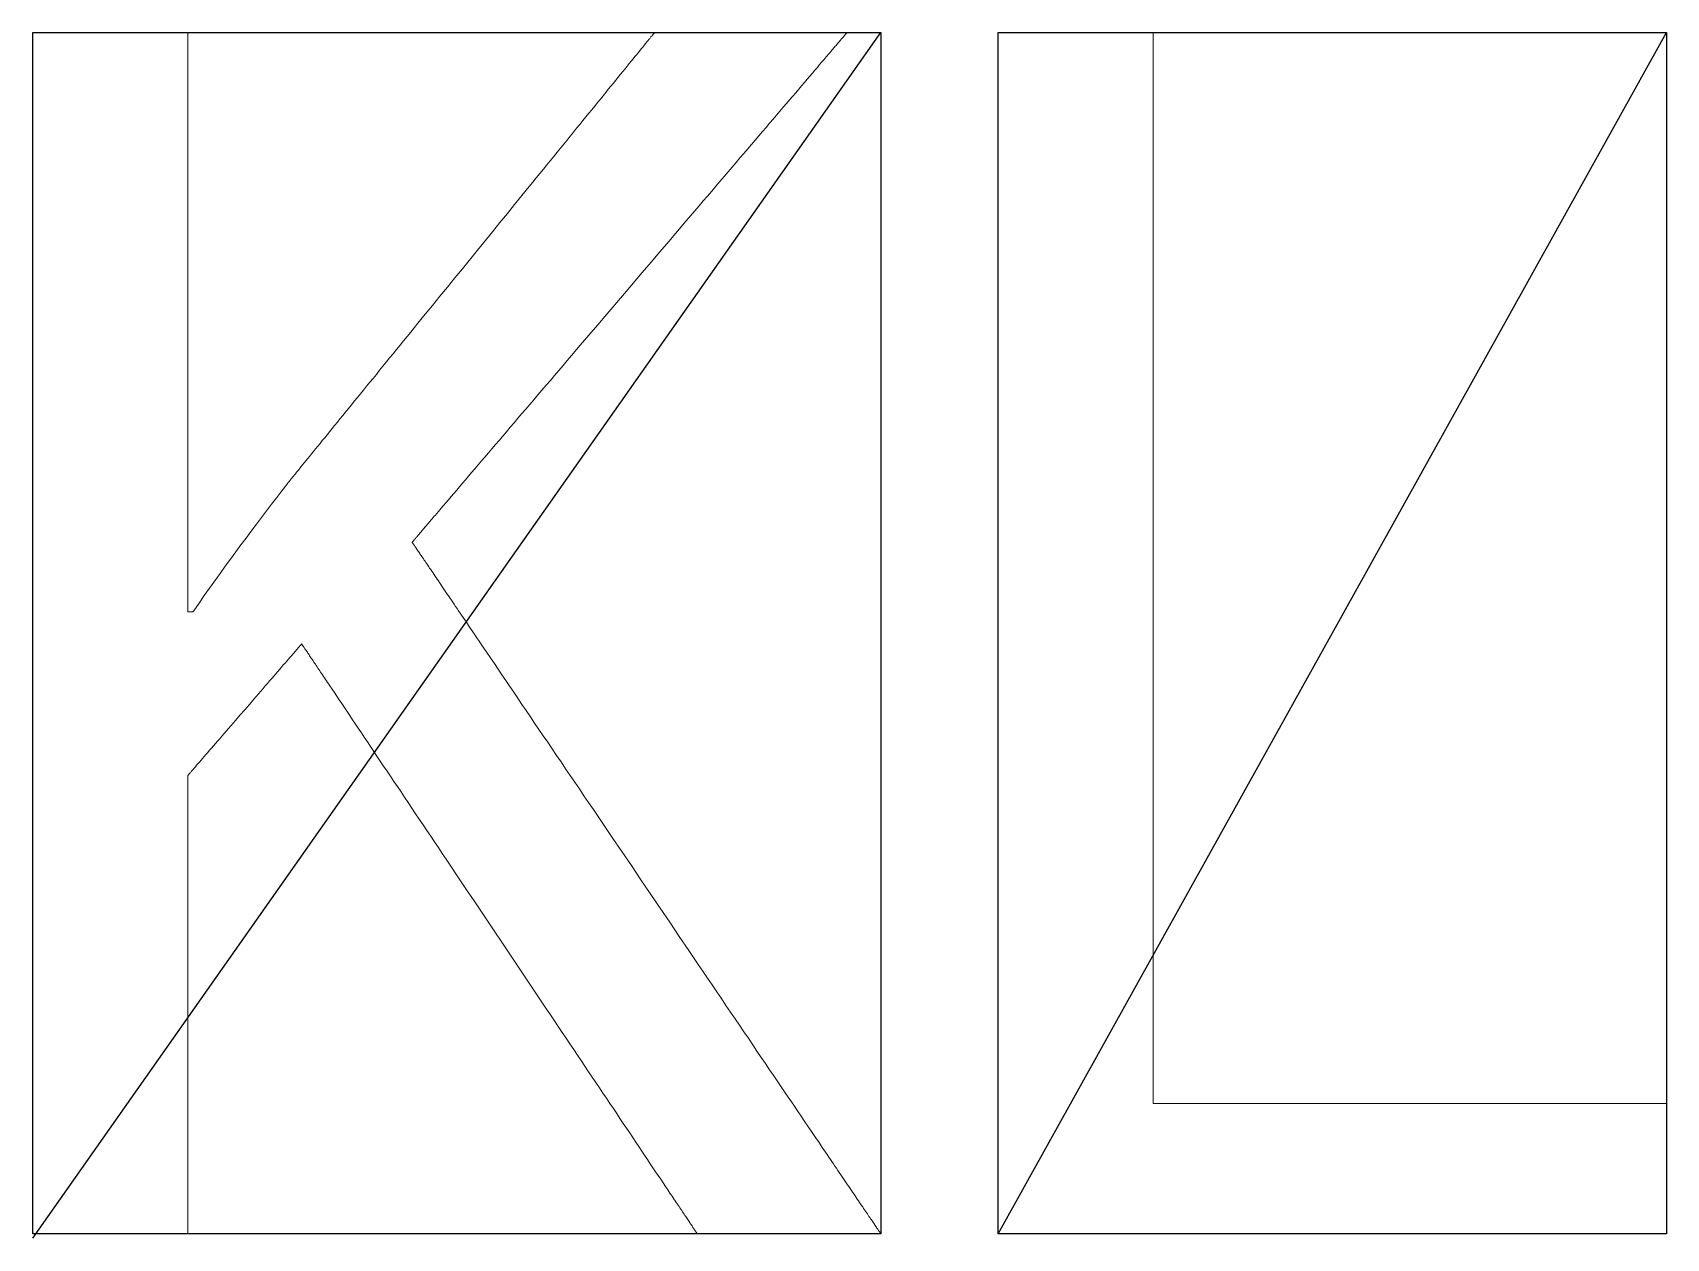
# Model space of a CAD drawing. Header units: millimetres. Extents: x 0 to 125, y 0 to 142.
# Drawn here: x 49.47 to 64.43, y 90.89 to 101.93 of the extents above; entities that cross this region are included whole.
import ezdxf

# ---------------------------------------------------------------- set-up
doc = ezdxf.new("R2010")
doc.units = ezdxf.units.MM
doc.header["$MEASUREMENT"] = 0
doc.layers.add('Layer 1', color=7, linetype='Continuous')

msp = doc.modelspace()

# ---------------------------------------------------------------- linework, layer by layer
for p, q in [((49.466, 90.886), (57.234, 101.929)), ((58.311, 90.928), (64.431, 101.929))]:
    msp.add_line(p, q)
for points in [[(57.234, 90.928), (49.466, 90.928), (49.466, 101.929), (57.234, 101.929)], [(58.311, 101.929), (64.431, 101.929), (64.431, 90.928), (58.311, 90.928)]]:
    msp.add_lwpolyline(points, close=True)
at = {"layer": 'Layer 1', "lineweight": 0}
msp.add_lwpolyline([(49.466, 101.929), (49.466, 101.929), (49.467, 101.929), (49.468, 101.929), (49.469, 101.929), (49.471, 101.929), (49.473, 101.929), (49.475, 101.929), (49.478, 101.929), (49.481, 101.929), (49.485, 101.929), (49.489, 101.929), (49.493, 101.929), (49.498, 101.929), (49.502, 101.929), (49.508, 101.929), (49.513, 101.929), (49.525, 101.929), (49.538, 101.929), (49.553, 101.929), (49.568, 101.929), (49.584, 101.929), (49.602, 101.929), (49.621, 101.929), (49.64, 101.929), (49.66, 101.929), (49.682, 101.929), (49.704, 101.929), (49.726, 101.929), (49.75, 101.929), (49.774, 101.929), (49.799, 101.929), (49.824, 101.929), (49.85, 101.929), (49.877, 101.929), (49.903, 101.929), (49.931, 101.929), (49.958, 101.929), (49.986, 101.929), (50.043, 101.929), (50.101, 101.929), (50.159, 101.929), (50.275, 101.929), (50.333, 101.929), (50.389, 101.929), (50.417, 101.929), (50.444, 101.929), (50.471, 101.929), (50.498, 101.929), (50.524, 101.929), (50.549, 101.929), (50.574, 101.929), (50.598, 101.929), (50.622, 101.929), (50.645, 101.929), (50.667, 101.929), (50.688, 101.929), (50.709, 101.929), (50.728, 101.929), (50.747, 101.929), (50.765, 101.929), (50.781, 101.929), (50.797, 101.929), (50.811, 101.929), (50.825, 101.929), (50.837, 101.929), (50.842, 101.929), (50.848, 101.929), (50.853, 101.929), (50.857, 101.929), (50.862, 101.929), (50.866, 101.929), (50.869, 101.929), (50.873, 101.929), (50.875, 101.929), (50.878, 101.929), (50.88, 101.929), (50.882, 101.929), (50.884, 101.929), (50.885, 101.929), (50.885, 101.929), (50.886, 101.929), (50.886, 101.928), (50.886, 101.928), (50.886, 101.927), (50.886, 101.926), (50.886, 101.925), (50.886, 101.923), (50.886, 101.921), (50.886, 101.918), (50.886, 101.916), (50.886, 101.912), (50.886, 101.909), (50.886, 101.905), (50.886, 101.901), (50.886, 101.896), (50.886, 101.891), (50.886, 101.886), (50.886, 101.88), (50.886, 101.874), (50.886, 101.868), (50.886, 101.861), (50.886, 101.855), (50.886, 101.847), (50.886, 101.84), (50.886, 101.832), (50.886, 101.824), (50.886, 101.815), (50.886, 101.797), (50.886, 101.778), (50.886, 101.758), (50.886, 101.737), (50.886, 101.714), (50.886, 101.69), (50.886, 101.665), (50.886, 101.64), (50.886, 101.613), (50.886, 101.585), (50.886, 101.556), (50.886, 101.525), (50.886, 101.494), (50.886, 101.462), (50.886, 101.43), (50.886, 101.396), (50.886, 101.361), (50.886, 101.325), (50.886, 101.289), (50.886, 101.251), (50.886, 101.213), (50.886, 101.174), (50.886, 101.134), (50.886, 101.094), (50.886, 101.053), (50.886, 101.011), (50.886, 100.968), (50.886, 100.925), (50.886, 100.881), (50.886, 100.836), (50.886, 100.791), (50.886, 100.745), (50.886, 100.698), (50.886, 100.651), (50.886, 100.604), (50.886, 100.556), (50.886, 100.507), (50.886, 100.458), (50.886, 100.409), (50.886, 100.359), (50.886, 100.308), (50.886, 100.258), (50.886, 100.206), (50.886, 100.155), (50.886, 100.103), (50.886, 99.999), (50.886, 99.893), (50.886, 99.786), (50.886, 99.679), (50.886, 99.571), (50.886, 99.463), (50.886, 99.028), (50.886, 98.92), (50.886, 98.812), (50.886, 98.705), (50.886, 98.599), (50.886, 98.494), (50.886, 98.442), (50.886, 98.391), (50.886, 98.339), (50.886, 98.288), (50.886, 98.237), (50.886, 98.187), (50.886, 98.137), (50.886, 98.088), (50.886, 98.039), (50.886, 97.99), (50.886, 97.942), (50.886, 97.895), (50.886, 97.848), (50.886, 97.802), (50.886, 97.756), (50.886, 97.711), (50.886, 97.666), (50.886, 97.622), (50.886, 97.579), (50.886, 97.536), (50.886, 97.494), (50.886, 97.453), (50.886, 97.413), (50.886, 97.373), (50.886, 97.334), (50.886, 97.296), (50.886, 97.259), (50.886, 97.223), (50.886, 97.187), (50.886, 97.152), (50.886, 97.119), (50.886, 97.086), (50.886, 97.054), (50.886, 97.023), (50.886, 96.993), (50.886, 96.964), (50.886, 96.936), (50.886, 96.91), (50.886, 96.884), (50.886, 96.859), (50.886, 96.836), (50.886, 96.813), (50.886, 96.792), (50.886, 96.772), (50.886, 96.753), (50.886, 96.735), (50.886, 96.727), (50.886, 96.719), (50.886, 96.711), (50.886, 96.703), (50.886, 96.696), (50.886, 96.69), (50.886, 96.683), (50.886, 96.677), (50.886, 96.671), (50.886, 96.666), (50.886, 96.66), (50.886, 96.656), (50.886, 96.651), (50.886, 96.647), (50.886, 96.643), (50.886, 96.64), (50.886, 96.636), (50.886, 96.634), (50.886, 96.631), (50.886, 96.629), (50.886, 96.628), (50.886, 96.626), (50.886, 96.625), (50.886, 96.625), (50.886, 96.624), (50.886, 96.624), (50.886, 96.624), (50.887, 96.624), (50.888, 96.624), (50.89, 96.624), (50.893, 96.624), (50.896, 96.624), (50.903, 96.624), (50.919, 96.624), (50.923, 96.624), (50.926, 96.624), (50.929, 96.624), (50.931, 96.624), (50.933, 96.624), (50.934, 96.624), (50.935, 96.624), (50.935, 96.624), (50.935, 96.624), (50.935, 96.624), (50.935, 96.625), (50.936, 96.626), (50.942, 96.634), (50.99, 96.704), (51.038, 96.772), (51.086, 96.84), (51.134, 96.908), (51.182, 96.975), (51.23, 97.041), (51.278, 97.107), (51.326, 97.172), (51.373, 97.236), (51.421, 97.3), (51.468, 97.364), (51.515, 97.427), (51.562, 97.489), (51.609, 97.55), (51.655, 97.611), (51.702, 97.672), (51.747, 97.732), (51.793, 97.791), (51.799, 97.798), (51.8, 97.799), (51.8, 97.799), (51.8, 97.799), (51.8, 97.8), (51.801, 97.8), (51.801, 97.801), (51.802, 97.803), (51.803, 97.804), (51.805, 97.806), (51.807, 97.808), (51.808, 97.81), (51.811, 97.813), (51.813, 97.816), (51.815, 97.819), (51.818, 97.822), (51.821, 97.826), (51.824, 97.83), (51.828, 97.834), (51.831, 97.838), (51.835, 97.843), (51.839, 97.848), (51.843, 97.853), (51.848, 97.859), (51.853, 97.864), (51.857, 97.87), (51.862, 97.876), (51.868, 97.883), (51.873, 97.889), (51.884, 97.904), (51.897, 97.919), (51.91, 97.934), (51.923, 97.951), (51.938, 97.969), (51.953, 97.988), (51.969, 98.007), (51.985, 98.027), (52.002, 98.048), (52.02, 98.07), (52.039, 98.093), (52.058, 98.117), (52.078, 98.141), (52.098, 98.166), (52.119, 98.192), (52.141, 98.218), (52.163, 98.245), (52.185, 98.273), (52.209, 98.302), (52.232, 98.331), (52.257, 98.361), (52.281, 98.391), (52.307, 98.422), (52.332, 98.454), (52.359, 98.486), (52.385, 98.519), (52.412, 98.552), (52.44, 98.586), (52.468, 98.62), (52.496, 98.655), (52.525, 98.69), (52.554, 98.726), (52.584, 98.762), (52.614, 98.799), (52.644, 98.836), (52.674, 98.873), (52.705, 98.911), (52.736, 98.95), (52.768, 98.988), (52.799, 99.027), (52.831, 99.066), (52.863, 99.106), (52.896, 99.146), (52.929, 99.186), (52.961, 99.226), (52.994, 99.267), (53.061, 99.349), (53.128, 99.431), (53.196, 99.515), (53.265, 99.598), (53.333, 99.683), (53.402, 99.767), (53.54, 99.937), (53.677, 100.105), (53.746, 100.189), (53.814, 100.273), (53.881, 100.356), (53.948, 100.438), (54.014, 100.519), (54.047, 100.559), (54.079, 100.599), (54.112, 100.639), (54.144, 100.678), (54.176, 100.718), (54.207, 100.756), (54.239, 100.795), (54.27, 100.833), (54.3, 100.871), (54.331, 100.908), (54.361, 100.945), (54.39, 100.981), (54.42, 101.017), (54.449, 101.053), (54.477, 101.088), (54.505, 101.123), (54.533, 101.157), (54.561, 101.19), (54.588, 101.223), (54.614, 101.256), (54.64, 101.288), (54.666, 101.319), (54.691, 101.35), (54.715, 101.38), (54.739, 101.41), (54.763, 101.439), (54.786, 101.467), (54.808, 101.494), (54.83, 101.521), (54.851, 101.547), (54.872, 101.573), (54.892, 101.598), (54.912, 101.622), (54.931, 101.645), (54.949, 101.667), (54.966, 101.689), (54.983, 101.709), (55, 101.729), (55.015, 101.748), (55.03, 101.767), (55.044, 101.784), (55.057, 101.8), (55.07, 101.816), (55.082, 101.831), (55.093, 101.844), (55.098, 101.851), (55.103, 101.857), (55.108, 101.863), (55.113, 101.869), (55.117, 101.874), (55.122, 101.879), (55.126, 101.884), (55.129, 101.889), (55.133, 101.893), (55.137, 101.898), (55.14, 101.902), (55.143, 101.905), (55.146, 101.909), (55.148, 101.912), (55.15, 101.915), (55.153, 101.917), (55.155, 101.92), (55.156, 101.922), (55.158, 101.924), (55.159, 101.925), (55.16, 101.926), (55.161, 101.927), (55.161, 101.928), (55.162, 101.928), (55.162, 101.929), (55.162, 101.929), (55.163, 101.929), (55.165, 101.929), (55.167, 101.929), (55.169, 101.929), (55.172, 101.929), (55.175, 101.929), (55.179, 101.929), (55.183, 101.929), (55.188, 101.929), (55.193, 101.929), (55.198, 101.929), (55.204, 101.929), (55.211, 101.929), (55.217, 101.929), (55.224, 101.929), (55.232, 101.929), (55.24, 101.929), (55.248, 101.929), (55.256, 101.929), (55.265, 101.929), (55.275, 101.929), (55.284, 101.929), (55.294, 101.929), (55.304, 101.929), (55.315, 101.929), (55.337, 101.929), (55.36, 101.929), (55.385, 101.929), (55.41, 101.929), (55.437, 101.929), (55.465, 101.929), (55.493, 101.929), (55.523, 101.929), (55.553, 101.929), (55.584, 101.929), (55.616, 101.929), (55.648, 101.929), (55.681, 101.929), (55.715, 101.929), (55.749, 101.929), (55.783, 101.929), (55.818, 101.929), (55.889, 101.929), (55.96, 101.929), (56.105, 101.929), (56.177, 101.929), (56.248, 101.929), (56.283, 101.929), (56.318, 101.929), (56.352, 101.929), (56.386, 101.929), (56.419, 101.929), (56.452, 101.929), (56.484, 101.929), (56.515, 101.929), (56.546, 101.929), (56.576, 101.929), (56.605, 101.929), (56.633, 101.929), (56.66, 101.929), (56.687, 101.929), (56.712, 101.929), (56.736, 101.929), (56.758, 101.929), (56.769, 101.929), (56.78, 101.929), (56.79, 101.929), (56.8, 101.929), (56.81, 101.929), (56.819, 101.929), (56.828, 101.929), (56.837, 101.929), (56.845, 101.929), (56.853, 101.929), (56.861, 101.929), (56.868, 101.929), (56.874, 101.929), (56.881, 101.929), (56.887, 101.929), (56.892, 101.929), (56.897, 101.929), (56.902, 101.929), (56.906, 101.929), (56.91, 101.929), (56.914, 101.929), (56.916, 101.929), (56.919, 101.929), (56.921, 101.929), (56.923, 101.929), (56.924, 101.929), (56.924, 101.929), (56.924, 101.928), (56.924, 101.928), (56.923, 101.927), (56.923, 101.926), (56.921, 101.925), (56.92, 101.923), (56.918, 101.922), (56.916, 101.919), (56.914, 101.917), (56.912, 101.914), (56.909, 101.911), (56.906, 101.907), (56.903, 101.903), (56.899, 101.899), (56.896, 101.895), (56.892, 101.89), (56.887, 101.885), (56.883, 101.88), (56.878, 101.874), (56.873, 101.869), (56.868, 101.863), (56.863, 101.856), (56.857, 101.849), (56.851, 101.842), (56.845, 101.835), (56.838, 101.828), (56.832, 101.82), (56.825, 101.812), (56.818, 101.804), (56.81, 101.795), (56.803, 101.786), (56.795, 101.777), (56.787, 101.768), (56.779, 101.758), (56.771, 101.748), (56.762, 101.738), (56.753, 101.728), (56.744, 101.717), (56.735, 101.707), (56.725, 101.695), (56.716, 101.684), (56.696, 101.661), (56.675, 101.637), (56.654, 101.611), (56.631, 101.585), (56.609, 101.558), (56.585, 101.531), (56.56, 101.502), (56.535, 101.472), (56.509, 101.442), (56.483, 101.411), (56.456, 101.379), (56.428, 101.347), (56.4, 101.313), (56.371, 101.279), (56.341, 101.245), (56.311, 101.209), (56.28, 101.173), (56.249, 101.137), (56.217, 101.099), (56.185, 101.061), (56.152, 101.023), (56.118, 100.984), (56.085, 100.944), (56.05, 100.904), (56.016, 100.864), (55.981, 100.822), (55.945, 100.781), (55.909, 100.739), (55.873, 100.696), (55.836, 100.653), (55.799, 100.61), (55.762, 100.566), (55.724, 100.522), (55.686, 100.477), (55.648, 100.432), (55.609, 100.387), (55.571, 100.342), (55.532, 100.296), (55.492, 100.25), (55.453, 100.204), (55.373, 100.111), (55.293, 100.017), (55.212, 99.922), (55.131, 99.827), (55.05, 99.731), (54.887, 99.54), (54.724, 99.349), (54.642, 99.254), (54.562, 99.159), (54.482, 99.065), (54.402, 98.972), (54.363, 98.926), (54.324, 98.88), (54.285, 98.835), (54.246, 98.789), (54.208, 98.744), (54.169, 98.699), (54.131, 98.655), (54.094, 98.611), (54.057, 98.567), (54.02, 98.524), (53.983, 98.481), (53.947, 98.439), (53.911, 98.397), (53.876, 98.355), (53.841, 98.314), (53.806, 98.274), (53.772, 98.234), (53.738, 98.194), (53.705, 98.155), (53.672, 98.117), (53.64, 98.079), (53.609, 98.042), (53.577, 98.006), (53.547, 97.97), (53.517, 97.935), (53.487, 97.9), (53.459, 97.866), (53.43, 97.833), (53.403, 97.801), (53.376, 97.769), (53.35, 97.738), (53.324, 97.708), (53.299, 97.679), (53.275, 97.651), (53.251, 97.623), (53.228, 97.597), (53.206, 97.571), (53.185, 97.546), (53.165, 97.522), (53.155, 97.51), (53.145, 97.499), (53.135, 97.488), (53.126, 97.477), (53.117, 97.466), (53.108, 97.455), (53.099, 97.445), (53.091, 97.435), (53.083, 97.426), (53.075, 97.416), (53.067, 97.407), (53.059, 97.398), (53.052, 97.389), (53.044, 97.381), (53.038, 97.373), (53.031, 97.365), (53.024, 97.357), (53.018, 97.35), (53.012, 97.343), (53.006, 97.336), (53.001, 97.33), (52.995, 97.323), (52.99, 97.317), (52.985, 97.312), (52.981, 97.306), (52.976, 97.301), (52.972, 97.296), (52.969, 97.292), (52.965, 97.288), (52.962, 97.284), (52.959, 97.28), (52.956, 97.277), (52.953, 97.274), (52.951, 97.271), (52.949, 97.269), (52.947, 97.267), (52.945, 97.265), (52.944, 97.263), (52.943, 97.262), (52.943, 97.262), (52.942, 97.261), (52.942, 97.261), (52.942, 97.261), (52.943, 97.26), (52.943, 97.259), (52.944, 97.257), (52.946, 97.255), (52.947, 97.253), (52.949, 97.25), (52.951, 97.247), (52.954, 97.243), (52.957, 97.239), (52.96, 97.235), (52.963, 97.23), (52.967, 97.224), (52.971, 97.219), (52.975, 97.213), (52.979, 97.206), (52.984, 97.199), (52.989, 97.192), (52.994, 97.184), (52.999, 97.176), (53.005, 97.168), (53.011, 97.159), (53.017, 97.15), (53.024, 97.14), (53.031, 97.13), (53.038, 97.12), (53.045, 97.109), (53.052, 97.098), (53.06, 97.087), (53.068, 97.075), (53.076, 97.063), (53.085, 97.05), (53.094, 97.037), (53.102, 97.024), (53.112, 97.011), (53.121, 96.997), (53.131, 96.983), (53.14, 96.968), (53.151, 96.953), (53.161, 96.938), (53.171, 96.923), (53.182, 96.907), (53.193, 96.891), (53.204, 96.874), (53.215, 96.858), (53.227, 96.84), (53.239, 96.823), (53.251, 96.805), (53.263, 96.787), (53.275, 96.769), (53.288, 96.751), (53.301, 96.732), (53.314, 96.713), (53.327, 96.693), (53.34, 96.674), (53.354, 96.654), (53.367, 96.633), (53.381, 96.613), (53.395, 96.592), (53.41, 96.571), (53.424, 96.55), (53.439, 96.528), (53.468, 96.484), (53.499, 96.44), (53.53, 96.394), (53.562, 96.347), (53.594, 96.299), (53.627, 96.25), (53.66, 96.201), (53.695, 96.151), (53.729, 96.099), (53.765, 96.047), (53.8, 95.995), (53.837, 95.941), (53.873, 95.887), (53.911, 95.832), (53.948, 95.776), (53.987, 95.72), (54.025, 95.663), (54.064, 95.605), (54.104, 95.547), (54.143, 95.489), (54.184, 95.429), (54.224, 95.37), (54.265, 95.309), (54.306, 95.249), (54.348, 95.187), (54.389, 95.126), (54.431, 95.064), (54.474, 95.002), (54.516, 94.939), (54.559, 94.876), (54.602, 94.813), (54.688, 94.685), (54.775, 94.557), (54.862, 94.428), (54.95, 94.299), (55.038, 94.169), (55.214, 93.909), (55.302, 93.78), (55.389, 93.651), (55.476, 93.522), (55.563, 93.395), (55.606, 93.332), (55.648, 93.268), (55.691, 93.206), (55.733, 93.143), (55.775, 93.081), (55.817, 93.019), (55.859, 92.958), (55.9, 92.897), (55.941, 92.837), (55.981, 92.777), (56.022, 92.718), (56.062, 92.659), (56.101, 92.601), (56.14, 92.543), (56.179, 92.486), (56.217, 92.429), (56.255, 92.373), (56.292, 92.318), (56.329, 92.264), (56.366, 92.21), (56.402, 92.157), (56.437, 92.105), (56.472, 92.053), (56.506, 92.003), (56.54, 91.953), (56.573, 91.904), (56.606, 91.856), (56.638, 91.809), (56.669, 91.763), (56.699, 91.718), (56.729, 91.674), (56.744, 91.652), (56.759, 91.63), (56.773, 91.609), (56.787, 91.588), (56.801, 91.568), (56.815, 91.547), (56.829, 91.527), (56.842, 91.507), (56.855, 91.488), (56.868, 91.468), (56.881, 91.449), (56.894, 91.431), (56.906, 91.412), (56.919, 91.394), (56.931, 91.376), (56.943, 91.359), (56.954, 91.342), (56.966, 91.325), (56.977, 91.308), (56.988, 91.292), (56.999, 91.276), (57.01, 91.26), (57.02, 91.245), (57.03, 91.23), (57.04, 91.215), (57.05, 91.201), (57.059, 91.187), (57.069, 91.173), (57.078, 91.159), (57.087, 91.146), (57.095, 91.134), (57.104, 91.121), (57.112, 91.109), (57.12, 91.098), (57.127, 91.087), (57.135, 91.076), (57.142, 91.065), (57.149, 91.055), (57.155, 91.045), (57.162, 91.036), (57.168, 91.027), (57.174, 91.018), (57.179, 91.01), (57.185, 91.002), (57.19, 90.994), (57.195, 90.987), (57.199, 90.98), (57.204, 90.974), (57.208, 90.968), (57.211, 90.963), (57.215, 90.957), (57.218, 90.953), (57.221, 90.948), (57.224, 90.944), (57.226, 90.941), (57.228, 90.938), (57.23, 90.935), (57.231, 90.933), (57.233, 90.931), (57.233, 90.93), (57.234, 90.929), (57.234, 90.929), (57.234, 90.928), (57.234, 90.928), (57.233, 90.928), (57.231, 90.928), (57.229, 90.928), (57.227, 90.928), (57.224, 90.928), (57.221, 90.928), (57.217, 90.928), (57.213, 90.928), (57.209, 90.928), (57.204, 90.928), (57.199, 90.928), (57.193, 90.928), (57.187, 90.928), (57.18, 90.928), (57.174, 90.928), (57.166, 90.928), (57.159, 90.928), (57.151, 90.928), (57.143, 90.928), (57.134, 90.928), (57.125, 90.928), (57.116, 90.928), (57.107, 90.928), (57.097, 90.928), (57.076, 90.928), (57.055, 90.928), (57.032, 90.928), (57.008, 90.928), (56.983, 90.928), (56.957, 90.928), (56.93, 90.928), (56.902, 90.928), (56.874, 90.928), (56.845, 90.928), (56.815, 90.928), (56.784, 90.928), (56.753, 90.928), (56.721, 90.928), (56.689, 90.928), (56.656, 90.928), (56.623, 90.928), (56.589, 90.928), (56.521, 90.928), (56.453, 90.928), (56.315, 90.928), (56.247, 90.928), (56.179, 90.928), (56.146, 90.928), (56.113, 90.928), (56.081, 90.928), (56.049, 90.928), (56.017, 90.928), (55.986, 90.928), (55.956, 90.928), (55.926, 90.928), (55.898, 90.928), (55.87, 90.928), (55.842, 90.928), (55.816, 90.928), (55.791, 90.928), (55.766, 90.928), (55.743, 90.928), (55.721, 90.928), (55.7, 90.928), (55.68, 90.928), (55.67, 90.928), (55.661, 90.928), (55.652, 90.928), (55.644, 90.928), (55.636, 90.928), (55.628, 90.928), (55.62, 90.928), (55.613, 90.928), (55.606, 90.928), (55.6, 90.928), (55.594, 90.928), (55.588, 90.928), (55.583, 90.928), (55.578, 90.928), (55.574, 90.928), (55.57, 90.928), (55.566, 90.928), (55.563, 90.928), (55.56, 90.928), (55.558, 90.928), (55.556, 90.928), (55.555, 90.928), (55.554, 90.928), (55.553, 90.928), (55.553, 90.929), (55.553, 90.929), (55.552, 90.93), (55.551, 90.931), (55.55, 90.933), (55.549, 90.935), (55.547, 90.937), (55.546, 90.94), (55.544, 90.943), (55.541, 90.946), (55.539, 90.95), (55.536, 90.954), (55.533, 90.959), (55.53, 90.964), (55.526, 90.969), (55.523, 90.974), (55.519, 90.98), (55.514, 90.986), (55.51, 90.993), (55.506, 91), (55.501, 91.007), (55.496, 91.014), (55.49, 91.022), (55.485, 91.03), (55.479, 91.039), (55.473, 91.048), (55.467, 91.057), (55.461, 91.066), (55.455, 91.076), (55.448, 91.086), (55.441, 91.096), (55.434, 91.107), (55.426, 91.118), (55.419, 91.129), (55.411, 91.14), (55.403, 91.152), (55.395, 91.164), (55.387, 91.176), (55.379, 91.189), (55.37, 91.202), (55.361, 91.215), (55.352, 91.229), (55.343, 91.242), (55.333, 91.256), (55.324, 91.271), (55.314, 91.285), (55.304, 91.3), (55.284, 91.33), (55.263, 91.361), (55.241, 91.394), (55.219, 91.427), (55.196, 91.461), (55.172, 91.496), (55.148, 91.532), (55.123, 91.569), (55.098, 91.607), (55.072, 91.646), (55.046, 91.685), (55.019, 91.726), (54.991, 91.767), (54.963, 91.808), (54.935, 91.851), (54.906, 91.894), (54.876, 91.938), (54.846, 91.983), (54.816, 92.028), (54.785, 92.074), (54.754, 92.121), (54.722, 92.168), (54.69, 92.216), (54.658, 92.264), (54.625, 92.313), (54.592, 92.362), (54.558, 92.412), (54.525, 92.462), (54.491, 92.513), (54.456, 92.564), (54.422, 92.616), (54.387, 92.667), (54.352, 92.72), (54.317, 92.772), (54.281, 92.825), (54.245, 92.879), (54.209, 92.932), (54.173, 92.986), (54.101, 93.095), (54.027, 93.204), (53.954, 93.314), (53.88, 93.424), (53.805, 93.535), (53.657, 93.756), (53.583, 93.867), (53.509, 93.977), (53.435, 94.087), (53.362, 94.196), (53.29, 94.304), (53.254, 94.357), (53.218, 94.411), (53.182, 94.464), (53.147, 94.517), (53.112, 94.569), (53.077, 94.621), (53.042, 94.673), (53.007, 94.724), (52.973, 94.775), (52.939, 94.826), (52.906, 94.876), (52.873, 94.925), (52.84, 94.974), (52.807, 95.023), (52.775, 95.071), (52.743, 95.118), (52.712, 95.165), (52.681, 95.211), (52.65, 95.257), (52.62, 95.302), (52.591, 95.346), (52.561, 95.39), (52.533, 95.432), (52.504, 95.475), (52.477, 95.516), (52.449, 95.557), (52.423, 95.596), (52.396, 95.635), (52.371, 95.674), (52.346, 95.711), (52.321, 95.747), (52.298, 95.783), (52.274, 95.817), (52.252, 95.851), (52.23, 95.884), (52.208, 95.916), (52.188, 95.946), (52.178, 95.961), (52.168, 95.976), (52.158, 95.991), (52.149, 96.005), (52.139, 96.019), (52.13, 96.032), (52.121, 96.046), (52.112, 96.059), (52.104, 96.072), (52.095, 96.084), (52.087, 96.097), (52.079, 96.109), (52.071, 96.12), (52.063, 96.132), (52.056, 96.143), (52.049, 96.154), (52.042, 96.164), (52.035, 96.175), (52.028, 96.185), (52.022, 96.194), (52.015, 96.204), (52.009, 96.213), (52.003, 96.221), (51.998, 96.23), (51.992, 96.238), (51.987, 96.246), (51.982, 96.253), (51.977, 96.26), (51.973, 96.267), (51.968, 96.274), (51.964, 96.28), (51.96, 96.285), (51.957, 96.291), (51.953, 96.296), (51.95, 96.301), (51.947, 96.305), (51.944, 96.309), (51.942, 96.313), (51.94, 96.316), (51.938, 96.319), (51.936, 96.322), (51.934, 96.324), (51.933, 96.326), (51.932, 96.328), (51.931, 96.329), (51.931, 96.33), (51.93, 96.33), (51.93, 96.331), (51.93, 96.33), (51.93, 96.33), (51.929, 96.329), (51.928, 96.328), (51.926, 96.326), (51.925, 96.324), (51.923, 96.322), (51.921, 96.32), (51.918, 96.317), (51.916, 96.314), (51.913, 96.311), (51.91, 96.307), (51.906, 96.303), (51.903, 96.299), (51.899, 96.294), (51.895, 96.29), (51.891, 96.285), (51.886, 96.279), (51.881, 96.274), (51.876, 96.268), (51.871, 96.262), (51.866, 96.256), (51.86, 96.249), (51.848, 96.236), (51.836, 96.221), (51.822, 96.206), (51.808, 96.19), (51.794, 96.173), (51.778, 96.155), (51.762, 96.137), (51.746, 96.117), (51.729, 96.098), (51.711, 96.077), (51.693, 96.057), (51.675, 96.035), (51.656, 96.013), (51.636, 95.991), (51.617, 95.968), (51.597, 95.945), (51.577, 95.922), (51.556, 95.898), (51.535, 95.874), (51.493, 95.825), (51.451, 95.776), (51.408, 95.727), (51.365, 95.677), (51.323, 95.628), (51.281, 95.579), (51.26, 95.555), (51.239, 95.532), (51.219, 95.508), (51.199, 95.485), (51.179, 95.462), (51.16, 95.44), (51.141, 95.418), (51.123, 95.397), (51.105, 95.376), (51.087, 95.356), (51.07, 95.336), (51.053, 95.317), (51.038, 95.298), (51.022, 95.281), (51.008, 95.264), (50.994, 95.248), (50.98, 95.232), (50.968, 95.218), (50.956, 95.204), (50.95, 95.197), (50.945, 95.191), (50.94, 95.185), (50.935, 95.179), (50.93, 95.174), (50.925, 95.169), (50.921, 95.164), (50.917, 95.159), (50.913, 95.154), (50.909, 95.15), (50.906, 95.146), (50.903, 95.143), (50.9, 95.139), (50.897, 95.136), (50.895, 95.134), (50.893, 95.131), (50.891, 95.129), (50.889, 95.127), (50.888, 95.126), (50.887, 95.124), (50.886, 95.124), (50.886, 95.123), (50.886, 95.123), (50.886, 95.122), (50.886, 95.121), (50.886, 95.118), (50.886, 95.114), (50.886, 95.109), (50.886, 95.103), (50.886, 95.096), (50.886, 95.088), (50.886, 95.079), (50.886, 95.068), (50.886, 95.057), (50.886, 95.045), (50.886, 95.031), (50.886, 95.017), (50.886, 95.002), (50.886, 94.986), (50.886, 94.969), (50.886, 94.951), (50.886, 94.932), (50.886, 94.912), (50.886, 94.891), (50.886, 94.87), (50.886, 94.848), (50.886, 94.825), (50.886, 94.801), (50.886, 94.776), (50.886, 94.751), (50.886, 94.724), (50.886, 94.698), (50.886, 94.67), (50.886, 94.642), (50.886, 94.613), (50.886, 94.583), (50.886, 94.553), (50.886, 94.522), (50.886, 94.49), (50.886, 94.458), (50.886, 94.425), (50.886, 94.392), (50.886, 94.358), (50.886, 94.324), (50.886, 94.289), (50.886, 94.254), (50.886, 94.218), (50.886, 94.182), (50.886, 94.145), (50.886, 94.107), (50.886, 94.07), (50.886, 94.032), (50.886, 93.993), (50.886, 93.954), (50.886, 93.915), (50.886, 93.876), (50.886, 93.836), (50.886, 93.796), (50.886, 93.714), (50.886, 93.632), (50.886, 93.549), (50.886, 93.465), (50.886, 93.38), (50.886, 93.295), (50.886, 93.124), (50.886, 92.952), (50.886, 92.78), (50.886, 92.695), (50.886, 92.61), (50.886, 92.526), (50.886, 92.443), (50.886, 92.36), (50.886, 92.279), (50.886, 92.198), (50.886, 92.159), (50.886, 92.119), (50.886, 92.08), (50.886, 92.041), (50.886, 92.003), (50.886, 91.965), (50.886, 91.928), (50.886, 91.891), (50.886, 91.854), (50.886, 91.818), (50.886, 91.782), (50.886, 91.747), (50.886, 91.712), (50.886, 91.678), (50.886, 91.645), (50.886, 91.612), (50.886, 91.579), (50.886, 91.547), (50.886, 91.516), (50.886, 91.485), (50.886, 91.455), (50.886, 91.426), (50.886, 91.397), (50.886, 91.369), (50.886, 91.342), (50.886, 91.316), (50.886, 91.29), (50.886, 91.265), (50.886, 91.24), (50.886, 91.217), (50.886, 91.194), (50.886, 91.172), (50.886, 91.151), (50.886, 91.131), (50.886, 91.111), (50.886, 91.093), (50.886, 91.075), (50.886, 91.059), (50.886, 91.043), (50.886, 91.028), (50.886, 91.014), (50.886, 91.001), (50.886, 90.989), (50.886, 90.979), (50.886, 90.969), (50.886, 90.96), (50.886, 90.952), (50.886, 90.945), (50.886, 90.94), (50.886, 90.935), (50.886, 90.932), (50.886, 90.93), (50.886, 90.929), (50.886, 90.928), (50.885, 90.928), (50.884, 90.928), (50.883, 90.928), (50.882, 90.928), (50.88, 90.928), (50.877, 90.928), (50.875, 90.928), (50.872, 90.928), (50.868, 90.928), (50.865, 90.928), (50.86, 90.928), (50.856, 90.928), (50.851, 90.928), (50.846, 90.928), (50.841, 90.928), (50.835, 90.928), (50.823, 90.928), (50.809, 90.928), (50.795, 90.928), (50.779, 90.928), (50.762, 90.928), (50.744, 90.928), (50.726, 90.928), (50.706, 90.928), (50.685, 90.928), (50.664, 90.928), (50.642, 90.928), (50.619, 90.928), (50.595, 90.928), (50.571, 90.928), (50.546, 90.928), (50.52, 90.928), (50.494, 90.928), (50.467, 90.928), (50.44, 90.928), (50.413, 90.928), (50.385, 90.928), (50.357, 90.928), (50.3, 90.928), (50.242, 90.928), (50.126, 90.928), (50.068, 90.928), (50.011, 90.928), (49.954, 90.928), (49.927, 90.928), (49.9, 90.928), (49.873, 90.928), (49.846, 90.928), (49.82, 90.928), (49.795, 90.928), (49.77, 90.928), (49.746, 90.928), (49.723, 90.928), (49.7, 90.928), (49.678, 90.928), (49.657, 90.928), (49.637, 90.928), (49.618, 90.928), (49.599, 90.928), (49.582, 90.928), (49.566, 90.928), (49.55, 90.928), (49.536, 90.928), (49.523, 90.928), (49.512, 90.928), (49.506, 90.928), (49.501, 90.928), (49.496, 90.928), (49.492, 90.928), (49.488, 90.928), (49.484, 90.928), (49.48, 90.928), (49.477, 90.928), (49.475, 90.928), (49.472, 90.928), (49.47, 90.928), (49.469, 90.928), (49.467, 90.928), (49.466, 90.928), (49.466, 90.928), (49.466, 90.929), (49.466, 90.929), (49.466, 90.931), (49.466, 90.933), (49.466, 90.936), (49.466, 90.94), (49.466, 90.945), (49.466, 90.95), (49.466, 90.956), (49.466, 90.963), (49.466, 90.971), (49.466, 90.979), (49.466, 90.988), (49.466, 90.997), (49.466, 91.008), (49.466, 91.019), (49.466, 91.03), (49.466, 91.043), (49.466, 91.056), (49.466, 91.07), (49.466, 91.084), (49.466, 91.099), (49.466, 91.115), (49.466, 91.131), (49.466, 91.148), (49.466, 91.166), (49.466, 91.184), (49.466, 91.203), (49.466, 91.223), (49.466, 91.243), (49.466, 91.264), (49.466, 91.285), (49.466, 91.307), (49.466, 91.33), (49.466, 91.353), (49.466, 91.377), (49.466, 91.401), (49.466, 91.426), (49.466, 91.452), (49.466, 91.478), (49.466, 91.504), (49.466, 91.532), (49.466, 91.559), (49.466, 91.588), (49.466, 91.617), (49.466, 91.646), (49.466, 91.676), (49.466, 91.706), (49.466, 91.737), (49.466, 91.769), (49.466, 91.801), (49.466, 91.833), (49.466, 91.866), (49.466, 91.9), (49.466, 91.934), (49.466, 91.968), (49.466, 92.003), (49.466, 92.039), (49.466, 92.075), (49.466, 92.111), (49.466, 92.148), (49.466, 92.185), (49.466, 92.223), (49.466, 92.261), (49.466, 92.299), (49.466, 92.338), (49.466, 92.378), (49.466, 92.418), (49.466, 92.458), (49.466, 92.499), (49.466, 92.54), (49.466, 92.581), (49.466, 92.623), (49.466, 92.665), (49.466, 92.708), (49.466, 92.751), (49.466, 92.795), (49.466, 92.838), (49.466, 92.882), (49.466, 92.927), (49.466, 92.972), (49.466, 93.017), (49.466, 93.062), (49.466, 93.108), (49.466, 93.155), (49.466, 93.201), (49.466, 93.248), (49.466, 93.295), (49.466, 93.342), (49.466, 93.438), (49.466, 93.535), (49.466, 93.633), (49.466, 93.733), (49.466, 93.833), (49.466, 93.934), (49.466, 94.037), (49.466, 94.14), (49.466, 94.244), (49.466, 94.349), (49.466, 94.454), (49.466, 94.561), (49.466, 94.668), (49.466, 94.776), (49.466, 94.884), (49.466, 94.993), (49.466, 95.103), (49.466, 95.213), (49.466, 95.323), (49.466, 95.434), (49.466, 95.546), (49.466, 95.657), (49.466, 95.881), (49.466, 96.106), (49.466, 96.557), (49.466, 96.783), (49.466, 97.008), (49.466, 97.232), (49.466, 97.343), (49.466, 97.454), (49.466, 97.565), (49.466, 97.676), (49.466, 97.786), (49.466, 97.895), (49.466, 98.004), (49.466, 98.112), (49.466, 98.22), (49.466, 98.327), (49.466, 98.433), (49.466, 98.538), (49.466, 98.643), (49.466, 98.747), (49.466, 98.85), (49.466, 98.952), (49.466, 99.053), (49.466, 99.153), (49.466, 99.252), (49.466, 99.349), (49.466, 99.446), (49.466, 99.542), (49.466, 99.589), (49.466, 99.636), (49.466, 99.683), (49.466, 99.729), (49.466, 99.775), (49.466, 99.821), (49.466, 99.866), (49.466, 99.911), (49.466, 99.956), (49.466, 100), (49.466, 100.044), (49.466, 100.087), (49.466, 100.131), (49.466, 100.173), (49.466, 100.216), (49.466, 100.258), (49.466, 100.299), (49.466, 100.341), (49.466, 100.382), (49.466, 100.422), (49.466, 100.462), (49.466, 100.502), (49.466, 100.541), (49.466, 100.58), (49.466, 100.618), (49.466, 100.656), (49.466, 100.693), (49.466, 100.73), (49.466, 100.767), (49.466, 100.803), (49.466, 100.839), (49.466, 100.874), (49.466, 100.908), (49.466, 100.943), (49.466, 100.976), (49.466, 101.01), (49.466, 101.042), (49.466, 101.075), (49.466, 101.106), (49.466, 101.137), (49.466, 101.168), (49.466, 101.198), (49.466, 101.228), (49.466, 101.257), (49.466, 101.286), (49.466, 101.314), (49.466, 101.341), (49.466, 101.368), (49.466, 101.394), (49.466, 101.42), (49.466, 101.445), (49.466, 101.47), (49.466, 101.494), (49.466, 101.517), (49.466, 101.54), (49.466, 101.563), (49.466, 101.584), (49.466, 101.605), (49.466, 101.626), (49.466, 101.646), (49.466, 101.665), (49.466, 101.683), (49.466, 101.701), (49.466, 101.719), (49.466, 101.735), (49.466, 101.751), (49.466, 101.767), (49.466, 101.781), (49.466, 101.795), (49.466, 101.809), (49.466, 101.821), (49.466, 101.833), (49.466, 101.845), (49.466, 101.855), (49.466, 101.865), (49.466, 101.875), (49.466, 101.883), (49.466, 101.891), (49.466, 101.898), (49.466, 101.904), (49.466, 101.91), (49.466, 101.915), (49.466, 101.919), (49.466, 101.922), (49.466, 101.925), (49.466, 101.927), (49.466, 101.928), (49.466, 101.929)], close=True, dxfattribs=at)
msp.add_lwpolyline([(58.311, 101.929), (59.73, 101.929), (59.73, 92.12), (64.431, 92.12), (64.431, 90.928), (58.311, 90.928), (58.311, 101.929)], dxfattribs=at)

doc.saveas('drawing.dxf')
